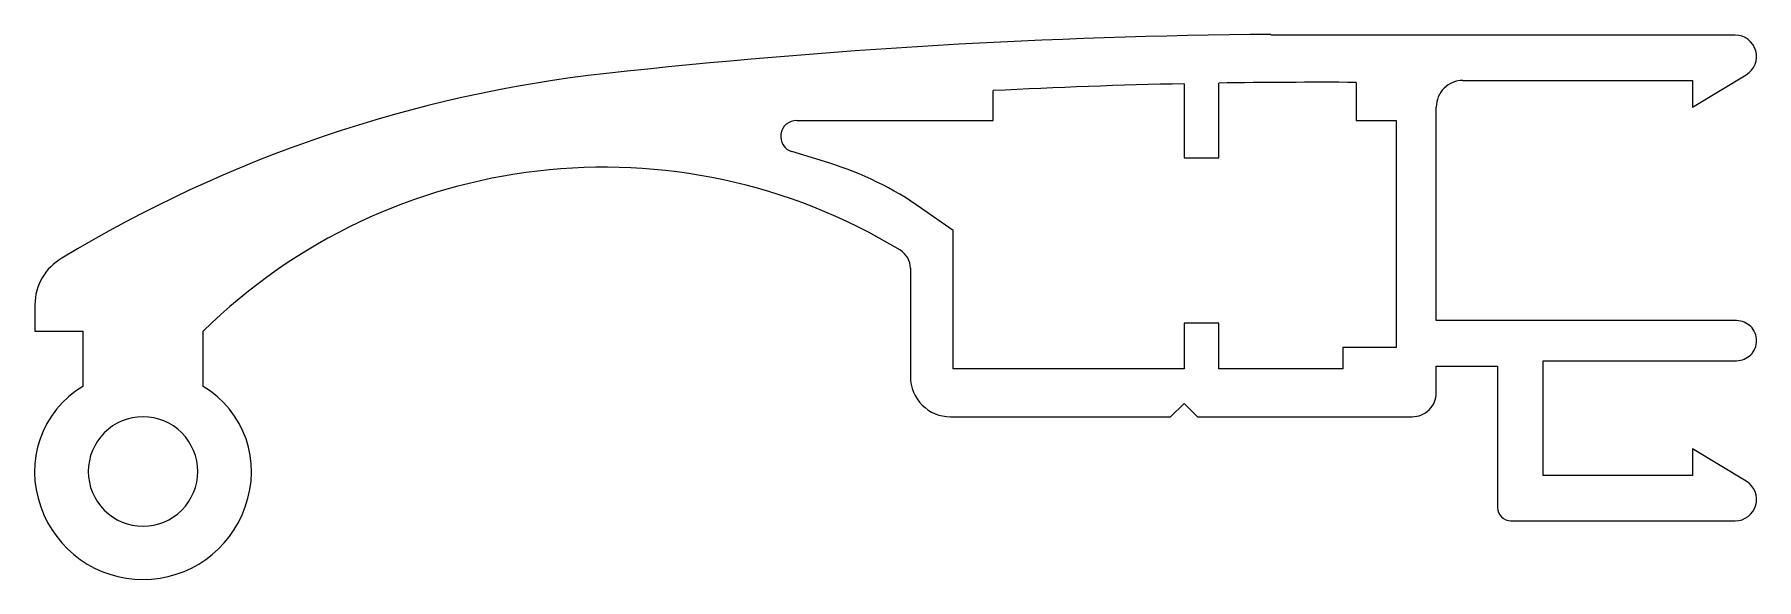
# Model space of a CAD drawing. Extents: x 2395.8 to 2460.3, y 690.1 to 710.5.
import ezdxf

# ---------------------------------------------------------------- set-up
doc = ezdxf.new("R2010")
doc.units = 0
doc.layers.get('0').update_dxf_attribs({"linetype": 'CONTINUOUS'})

msp = doc.modelspace()

# ---------------------------------------------------------------- linework, layer by layer
for p, q in [((2442.096, 710.546), (2442.096, 710.546)), ((2459.496, 710.523), (2442.096, 710.523)), ((2460.267, 709.937), (2460.267, 709.937)), ((2417.204, 709.082), (2417.204, 709.082)), ((2431.696, 708.441), (2431.696, 708.441)), ((2431.696, 707.323), (2431.696, 708.441)), ((2438.846, 708.698), (2438.846, 705.923)), ((2440.146, 708.722), (2440.146, 708.722)), ((2440.146, 705.923), (2440.146, 708.722)), ((2445.296, 708.75), (2445.296, 707.323)), ((2448.589, 708.53), (2448.589, 708.53)), ((2449.296, 708.823), (2457.896, 708.823)), ((2457.896, 707.823), (2459.91, 709.038)), ((2457.896, 708.823), (2457.896, 707.823)), ((2459.91, 709.038), (2459.91, 709.038)), ((2448.296, 699.823), (2448.296, 707.823)), ((2448.296, 707.823), (2448.296, 707.823)), ((2424.336, 707.323), (2431.696, 707.323)), ((2445.296, 707.323), (2446.796, 707.323)), ((2446.796, 707.323), (2446.796, 698.823)), ((2423.743, 706.814), (2423.743, 706.814)), ((2425.539, 705.731), (2424.157, 706.154)), ((2438.846, 705.923), (2440.146, 705.923)), ((2430.196, 703.197), (2429.015, 704.029)), ((2430.196, 698.023), (2430.196, 703.197)), ((2396.81, 702.163), (2396.81, 702.163)), ((2428.222, 702.46), (2428.222, 702.46)), ((2428.596, 701.783), (2428.596, 697.723)), ((2395.796, 700.423), (2395.796, 699.423)), ((2395.796, 699.423), (2397.596, 699.423)), ((2397.596, 699.423), (2397.596, 697.359)), ((2402.096, 699.423), (2402.096, 699.423)), ((2402.096, 697.359), (2402.096, 699.423)), ((2438.846, 699.723), (2438.846, 698.023)), ((2440.146, 699.723), (2438.846, 699.723)), ((2440.146, 698.023), (2440.146, 699.723)), ((2459.546, 699.823), (2448.296, 699.823)), ((2460.077, 699.603), (2460.077, 699.603)), ((2444.796, 698.823), (2444.796, 698.023)), ((2446.796, 698.823), (2444.796, 698.823)), ((2460.296, 699.073), (2460.296, 699.073)), ((2448.296, 698.123), (2450.596, 698.123)), ((2448.296, 697.123), (2448.296, 698.123)), ((2450.596, 698.123), (2450.596, 692.823)), ((2452.296, 698.323), (2459.546, 698.323)), ((2452.296, 694.023), (2452.296, 698.323)), ((2459.546, 698.323), (2459.546, 698.323)), ((2460.077, 698.542), (2460.077, 698.542)), ((2428.596, 697.723), (2428.596, 697.723)), ((2438.846, 698.023), (2430.196, 698.023)), ((2438.846, 698.023), (2438.846, 698.023)), ((2444.796, 698.023), (2440.146, 698.023)), ((2397.596, 697.359), (2397.596, 697.359)), ((2429.036, 696.662), (2429.036, 696.662)), ((2430.096, 696.223), (2438.346, 696.223)), ((2438.346, 696.223), (2438.846, 696.723)), ((2438.846, 696.723), (2439.346, 696.223)), ((2439.346, 696.223), (2447.396, 696.223)), ((2447.396, 696.223), (2447.396, 696.223)), ((2448.033, 696.486), (2448.033, 696.486)), ((2457.896, 695.023), (2457.896, 694.023)), ((2459.91, 693.808), (2457.896, 695.023)), ((2397.796, 694.173), (2397.796, 694.173)), ((2457.896, 694.023), (2452.296, 694.023)), ((2396.018, 692.85), (2396.018, 692.85)), ((2403.674, 692.85), (2403.674, 692.85)), ((2450.596, 692.823), (2450.596, 692.823)), ((2451.096, 692.323), (2459.496, 692.323)), ((2460.267, 692.908), (2460.267, 692.908)), ((2399.846, 690.123), (2399.846, 690.123))]:
    msp.add_line(p, q)
for centre, radius, start, end in [((2443.995, 465.81), 244.743, 90.4446, 96.28453), ((2459.496, 709.723), 0.8, 15.55552, 89.99974), ((2459.496, 709.723), 0.8, 301.11179, 15.5556), ((2422.701, 659.369), 50.016, 96.30897, 121.17426), ((2443.997, 465.782), 242.971, 91.21463, 92.90184), ((2443.995, 466.047), 242.706, 89.69281, 90.90862), ((2449.296, 707.823), 1, 135.00002, 180.00061), ((2449.296, 707.823), 1, 90.00006, 134.99931), ((2424.336, 706.723), 0.6, 89.99994, 171.27629), ((2424.331, 706.723), 0.595, 171.27637, 252.98232), ((2417.11, 684.158), 21.411, 58.73895, 134.52468), ((2421.946, 693.994), 12.274, 54.83753, 72.98154), ((2397.796, 700.423), 2, 119.53992, 180.00406), ((2427.796, 701.783), 0.8, 359.99985, 57.90112), ((2459.546, 699.073), 0.75, 45.00003, 89.99995), ((2459.546, 699.073), 0.75, 0.00005, 44.99997), ((2459.546, 699.073), 0.75, 315.00003, 359.99995), ((2459.546, 699.073), 0.75, 270.00005, 314.99997), ((2430.096, 697.723), 1.5, 180.00005, 224.99997), ((2399.493, 694.165), 3.715, 120.70406, 200.71799), ((2400.199, 694.165), 3.715, 339.28185, 59.29625), ((2447.396, 697.123), 0.9, 315.00013, 0.00071), ((2399.846, 694.173), 2.05, 89.99996, 180.00004), ((2399.846, 694.173), 2.05, 359.99996, 90.00004), ((2430.096, 697.723), 1.5, 225.00003, 269.99995), ((2447.396, 697.123), 0.9, 270.00006, 314.9991), ((2399.846, 694.173), 2.05, 179.99996, 270.00004), ((2399.846, 694.173), 2.05, 269.99996, 0.00004), ((2459.496, 693.123), 0.8, 344.44462, 58.88843), ((2399.846, 694.173), 4.05, 199.05959, 269.99919), ((2399.846, 694.173), 4.05, 270.00001, 340.94107), ((2451.096, 692.823), 0.5, 179.99982, 225.0015), ((2451.096, 692.823), 0.5, 225.00197, 269.99947), ((2459.496, 693.123), 0.8, 270.00102, 344.44421)]:
    msp.add_arc(centre, radius, start, end)

doc.saveas('drawing.dxf')
